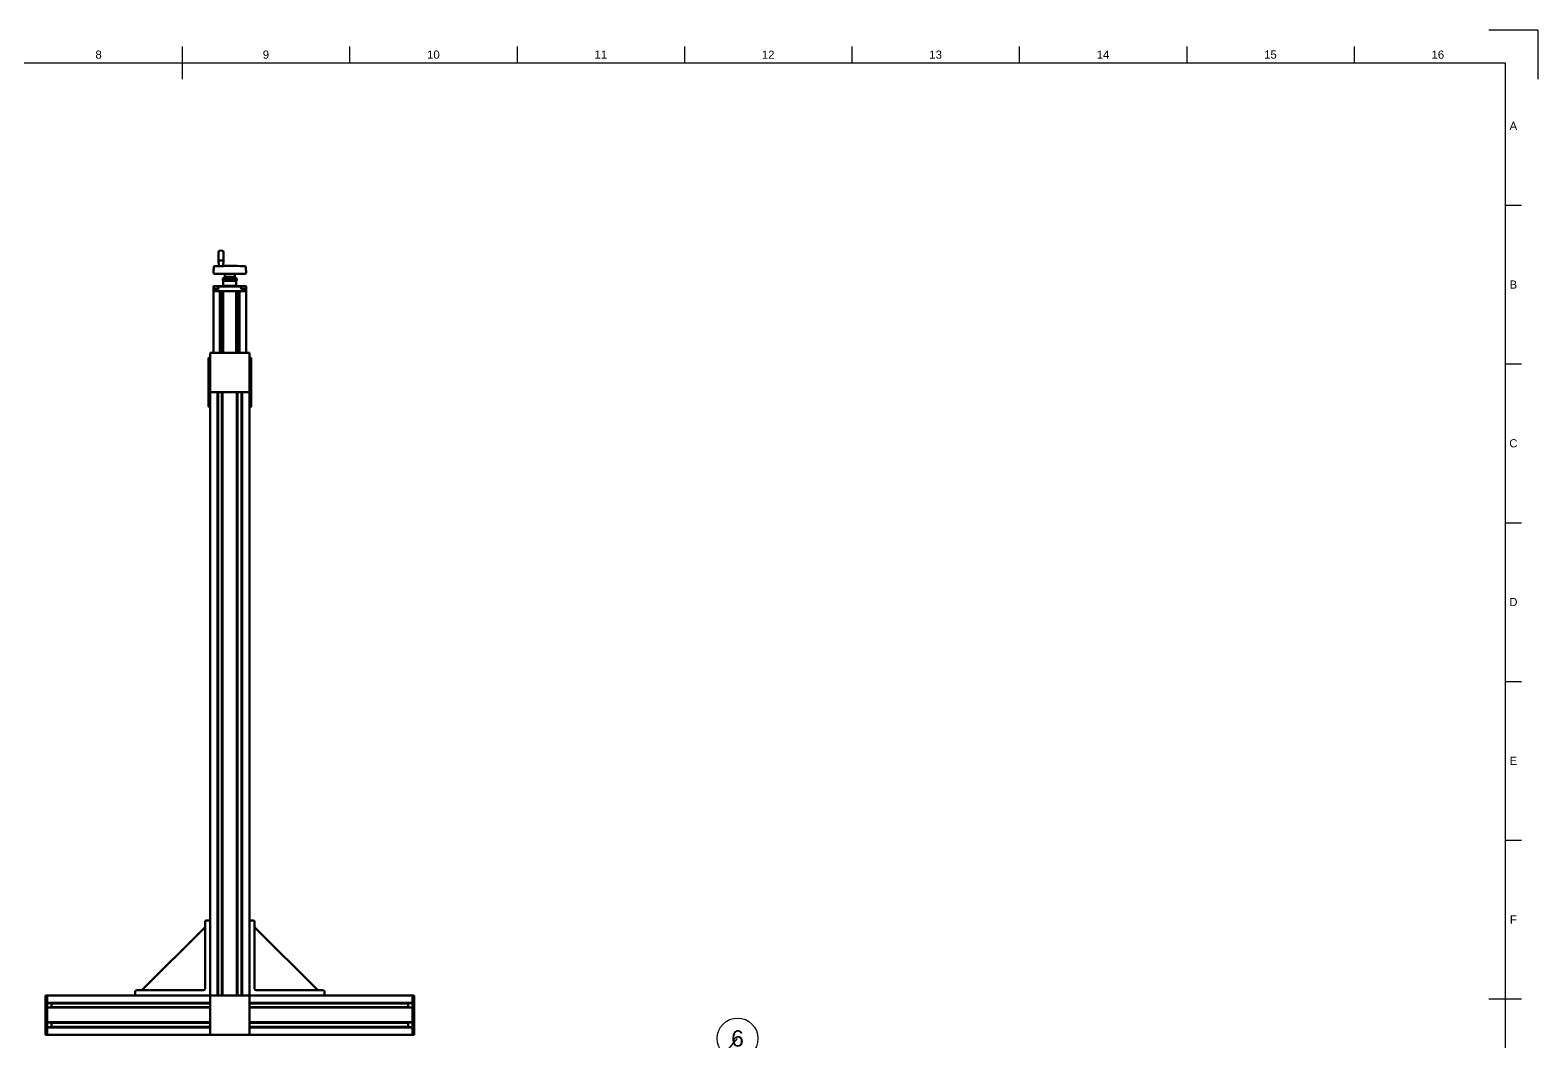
# Model space of a CAD drawing. Header units: millimetres. Extents: x 0 to 841, y 0 to 594.
# Drawn here: x 378.9 to 841, y 283.8 to 594 of the extents above; entities that cross this region are included whole.
import ezdxf
from ezdxf import colors
from ezdxf.entities.mleader import LeaderData, LeaderLine
from ezdxf.enums import TextEntityAlignment as Align
from ezdxf.math import Vec2, Vec3

# ---------------------------------------------------------------- set-up
doc = ezdxf.new("R2010")
doc.units = ezdxf.units.MM
doc.header["$LTSCALE"] = 0.75
for name, color, linetype, lineweight in [('Balloons', 7, 'Continuous', 25), ('Border', 7, 'Continuous', 25), ('Visible', 7, 'Continuous', 50)]:
    doc.layers.add(name, color=color, linetype=linetype, lineweight=lineweight)
doc.styles.add('FusionTitle', font='')
doc.styles.get("Standard").update_dxf_attribs({"font": 'arial.ttf'})
doc.styles.get('FusionTitle').set_extended_font_data('Arial Unicode MS')

# ---------------------------------------------------------------- blocks, each defined once
blk = doc.blocks.new('ISO_A1_SHEET')
at = {"layer": 'Border'}
for p, q in [((841, 594), (826, 594)), ((841, 594), (841, 579)), ((425.5, 589), (425.5, 579)), ((476.8125, 589), (476.8125, 584)), ((528.125, 589), (528.125, 584)), ((579.4375, 589), (579.4375, 584)), ((630.75, 589), (630.75, 584)), ((682.0625, 589), (682.0625, 584)), ((733.375, 589), (733.375, 584)), ((784.6875, 589), (784.6875, 584)), ((20, 584), (831, 584)), ((831, 584), (831, 10)), ((831, 540.333333), (836, 540.333333)), ((831, 491.666666), (836, 491.666666)), ((831, 443), (836, 443)), ((831, 394.333333), (836, 394.333333)), ((831, 345.666667), (836, 345.666667)), ((826, 297), (836, 297))]:
    blk.add_line(p, q, dxfattribs=at)
at = {"layer": 'Border', "style": 'FusionTitle'}
for s, p in [('8', (399.84375, 586.5)), ('9', (451.15625, 586.5)), ('10', (502.46875, 586.5)), ('11', (553.78125, 586.5)), ('12', (605.09375, 586.5)), ('13', (656.40625, 586.5)), ('14', (707.71875, 586.5)), ('15', (759.03125, 586.5)), ('16', (810.34375, 586.5)), ('A', (833.5, 564.666666)), ('B', (833.5, 516)), ('C', (833.5, 467.333333)), ('D', (833.5, 418.666667)), ('E', (833.5, 370)), ('F', (833.5, 321.333333))]:
    blk.add_text(s, height=2.5, dxfattribs=at).set_placement(p, align=Align.MIDDLE)
blk = doc.blocks.new('ISO_BALLOON_CIRCULAR_50')
at = {"transparency": 16777216}
blk.add_circle((0, 0), 6.25, dxfattribs=at)
blk.add_attdef('ITEMID', text='', height=5, dxfattribs=at).set_placement((0, 0), align=Align.MIDDLE_CENTER)

msp = doc.modelspace()

# ---------------------------------------------------------------- linework, layer by layer
at = {"layer": 'Visible', "extrusion": (1, -2e-16, 2.966e-13)}
for p, q in [((436.5739, 523.4224), (436.5739, 525.8843)), ((436.6666, 521.6524), (436.5739, 523.4224)), ((436.5739, 523.4224), (438.1739, 523.4224)), ((438.0815, 521.6572), (438.1739, 523.4224)), ((438.1739, 523.4224), (438.1739, 525.8843)), ((444.7592, 519.3124), (435.3886, 519.3124)), ((436.6605, 521.6299), (436.6605, 521.6524)), ((438.0144, 521.6524), (436.6605, 521.6524)), ((438.0739, 517.9474), (437.9239, 517.8974)), ((437.9239, 517.8974), (437.9239, 517.2274)), ((442.2239, 517.8974), (437.9239, 517.8974)), ((442.0739, 517.9474), (438.0739, 517.9474)), ((438.3239, 518.2624), (438.3239, 517.9674)), ((438.3239, 518.2624), (441.8239, 518.2624)), ((438.3239, 517.9674), (441.8239, 517.9674)), ((438.4739, 517.9674), (438.4739, 517.9474)), ((438.5739, 519.3124), (438.5739, 518.3324)), ((441.5739, 518.3324), (438.5739, 518.3324)), ((438.9739, 518.3324), (438.9739, 518.3124)), ((441.1739, 518.3124), (438.9739, 518.3124)), ((439.2739, 518.2624), (439.2739, 518.3124)), ((440.8739, 518.2624), (440.8739, 518.3124)), ((441.1739, 518.3324), (441.1739, 518.3124)), ((441.5739, 519.3124), (441.5739, 518.3324)), ((441.6739, 517.9674), (441.6739, 517.9474)), ((441.8239, 518.2624), (441.8239, 517.9674)), ((442.0739, 517.9474), (442.2239, 517.8974)), ((442.2239, 517.8974), (442.2239, 517.2274)), ((435.0739, 515.4224), (435.1739, 515.5224)), ((435.0739, 515.4224), (435.1739, 515.4224)), ((435.0739, 514.6224), (435.0739, 515.4224)), ((435.1739, 514.6224), (435.0739, 514.6224)), ((435.0739, 514.6224), (435.0739, 514.0224)), ((435.0739, 514.0224), (435.0739, 495.0224)), ((435.0739, 514.0224), (435.1739, 514.0224)), ((435.8239, 515.5224), (435.1739, 515.5224)), ((435.1739, 515.4224), (435.1739, 514.7024)), ((435.1739, 514.7024), (435.1739, 514.6224)), ((435.1739, 514.7024), (436.4739, 514.7024)), ((435.1739, 514.7024), (436.4739, 514.7024)), ((435.1739, 514.0224), (435.1739, 514.6224)), ((436.5739, 514.6224), (435.1739, 514.6224)), ((435.1739, 514.0224), (444.9739, 514.0224)), ((437.0689, 514.0224), (435.1739, 514.0224)), ((435.2539, 515.5024), (436.3939, 515.5024)), ((436.6739, 515.5224), (435.8239, 515.5224)), ((436.4739, 515.4224), (436.4739, 514.7024)), ((436.4739, 515.4224), (436.5739, 515.4224)), ((436.4739, 514.7024), (436.4739, 514.6224)), ((436.6739, 515.5224), (436.5739, 515.4224)), ((436.5739, 515.4224), (436.5739, 514.6224)), ((436.5739, 515.4224), (443.5739, 515.4224)), ((443.4739, 515.5224), (436.6739, 515.5224)), ((437.0689, 495.0224), (437.0689, 514.0224)), ((437.0739, 495.0224), (437.0739, 514.0224)), ((437.2739, 495.0224), (437.2739, 514.0224)), ((437.8739, 514.0224), (437.8739, 495.0224)), ((438.0739, 517.1774), (437.9239, 517.2274)), ((442.2239, 517.2274), (437.9239, 517.2274)), ((438.0739, 517.1774), (438.0739, 515.5774)), ((442.0739, 517.1774), (438.0739, 517.1774)), ((442.0739, 515.5774), (438.0739, 515.5774)), ((438.0739, 495.0224), (438.0739, 514.0224)), ((438.0789, 514.0224), (438.0789, 495.0224)), ((442.0689, 514.0224), (438.0789, 514.0224)), ((438.3239, 515.5624), (438.3239, 515.5774)), ((441.8239, 515.5624), (438.3239, 515.5624)), ((439.2739, 515.5624), (439.2339, 515.5224)), ((440.8739, 515.5624), (440.9139, 515.5224)), ((441.8239, 515.5624), (441.8239, 515.5774)), ((442.0689, 495.0224), (442.0689, 514.0224)), ((442.0739, 517.1774), (442.2239, 517.2274)), ((442.0739, 517.1774), (442.0739, 515.5774)), ((442.0739, 495.0224), (442.0739, 514.0224)), ((442.2739, 495.0224), (442.2739, 514.0224)), ((442.8739, 514.0224), (442.8739, 495.0224)), ((443.0739, 495.0224), (443.0739, 514.0224)), ((443.0789, 514.0224), (443.0789, 495.0224)), ((444.9739, 514.0224), (443.0789, 514.0224)), ((443.5739, 515.4224), (443.4739, 515.5224)), ((444.3239, 515.5224), (443.4739, 515.5224)), ((443.5739, 514.6224), (443.5739, 515.4224)), ((443.5739, 515.4224), (443.6739, 515.4224)), ((444.9739, 514.6224), (443.5739, 514.6224)), ((443.6739, 515.4224), (443.6739, 514.7024)), ((443.6739, 514.7024), (443.6739, 514.6224)), ((443.6739, 514.7024), (444.9739, 514.7024)), ((443.6739, 514.7024), (444.9739, 514.7024)), ((443.7539, 515.5024), (444.8939, 515.5024)), ((444.9739, 515.5224), (444.3239, 515.5224)), ((444.9739, 515.5224), (445.0739, 515.4224)), ((444.9739, 515.4224), (444.9739, 514.7024)), ((444.9739, 515.4224), (445.0739, 515.4224)), ((444.9739, 514.7024), (444.9739, 514.6224)), ((444.9739, 514.6224), (444.9739, 514.0224)), ((445.0739, 514.6224), (444.9739, 514.6224)), ((444.9739, 514.0224), (445.0739, 514.0224)), ((445.0739, 515.4224), (445.0739, 514.6224)), ((445.0739, 514.0224), (445.0739, 514.6224)), ((445.0739, 495.0224), (445.0739, 514.0224)), ((434.0739, 495.0224), (434.0739, 494.9224)), ((434.0739, 495.0224), (446.0739, 495.0224)), ((434.0739, 483.1224), (434.0739, 494.9224)), ((446.0739, 494.9224), (446.0739, 495.0224)), ((446.0739, 494.9224), (446.0739, 483.1224)), ((433.6739, 493.5224), (433.5739, 493.4224)), ((433.5739, 493.4224), (433.5739, 487.5474)), ((434.0739, 493.5224), (433.6739, 493.5224)), ((433.6739, 487.5474), (433.6739, 493.5224)), ((434.0639, 492.3727), (434.0639, 492.6721)), ((446.4739, 493.5224), (446.0739, 493.5224)), ((446.4739, 493.5224), (446.4739, 487.5474)), ((446.5739, 493.4224), (446.4739, 493.5224)), ((446.5739, 487.5474), (446.5739, 493.4224)), ((433.5406, 487.5224), (433.5406, 484.5224)), ((434.0739, 487.5224), (433.5406, 487.5224)), ((433.5739, 487.5474), (433.6739, 487.5474)), ((433.5739, 487.5224), (433.5739, 487.5474)), ((433.6739, 487.5474), (434.0739, 487.5474)), ((446.0739, 487.5474), (446.4739, 487.5474)), ((446.6073, 487.5224), (446.0739, 487.5224)), ((446.4739, 487.5474), (446.5739, 487.5474)), ((446.5739, 487.5474), (446.5739, 487.5224)), ((446.6073, 484.5224), (446.6073, 487.5224)), ((433.5406, 484.5224), (434.0739, 484.5224)), ((433.5739, 484.4974), (433.5739, 484.5224)), ((433.5739, 484.4974), (433.5739, 478.6224)), ((433.6739, 484.4974), (433.5739, 484.4974)), ((434.0739, 484.4974), (433.6739, 484.4974)), ((433.6739, 478.5224), (433.6739, 484.4974)), ((434.0739, 483.1224), (434.0739, 483.0224)), ((434.0739, 483.0224), (434.0739, 298.0224)), ((446.0739, 483.0224), (434.0739, 483.0224)), ((436.2689, 483.0224), (436.2689, 298.0224)), ((436.3689, 483.0224), (436.3689, 298.0224)), ((436.4739, 483.0224), (436.4739, 298.0224)), ((437.6739, 483.0224), (437.6739, 298.0224)), ((437.7789, 483.0224), (437.7789, 298.0224)), ((437.8789, 483.0224), (437.8789, 298.0224)), ((442.2689, 483.0224), (442.2689, 298.0224)), ((442.3689, 483.0224), (442.3689, 298.0224)), ((442.4739, 483.0224), (442.4739, 298.0224)), ((443.6739, 483.0224), (443.6739, 298.0224)), ((443.7789, 483.0224), (443.7789, 298.0224)), ((443.8789, 483.0224), (443.8789, 298.0224)), ((446.0739, 484.5224), (446.6073, 484.5224)), ((446.4739, 484.4974), (446.0739, 484.4974)), ((446.0739, 483.0224), (446.0739, 483.1224)), ((446.0739, 483.0224), (446.0739, 298.0224)), ((446.4739, 484.4974), (446.4739, 478.5224)), ((446.5739, 484.4974), (446.4739, 484.4974)), ((446.5739, 484.5224), (446.5739, 484.4974)), ((446.5739, 478.6224), (446.5739, 484.4974)), ((433.5739, 478.6224), (433.6739, 478.5224)), ((433.6739, 478.5224), (434.0739, 478.5224)), ((434.0639, 479.3727), (434.0639, 479.6721)), ((446.0739, 478.5224), (446.4739, 478.5224)), ((446.4739, 478.5224), (446.5739, 478.6224)), ((432.4739, 319.0224), (413.0739, 299.6224)), ((432.4739, 320.6224), (432.4739, 300.1224)), ((434.0739, 321.0224), (432.8739, 321.0224)), ((447.2739, 321.0224), (446.0739, 321.0224)), ((447.6739, 300.1224), (447.6739, 320.6224)), ((467.0739, 299.6224), (447.6739, 319.0224)), ((383.6739, 298.0224), (383.5739, 298.0224)), ((383.5739, 286.0224), (383.5739, 298.0224)), ((383.6739, 298.0224), (384.0739, 298.0224)), ((384.0739, 295.8274), (384.0739, 298.0224)), ((434.0739, 298.0224), (384.0739, 298.0224)), ((384.0739, 286.0224), (384.0739, 298.0224)), ((434.0739, 295.8274), (384.0739, 295.8274)), ((411.0739, 299.2224), (411.0739, 298.0224)), ((431.9739, 299.6224), (411.4739, 299.6224)), ((434.0739, 298.0224), (434.0739, 297.9224)), ((434.0739, 298.0224), (446.0739, 298.0224)), ((434.0739, 286.1224), (434.0739, 297.9224)), ((496.0739, 298.0224), (446.0739, 298.0224)), ((446.0739, 297.9224), (446.0739, 298.0224)), ((446.0739, 297.9224), (446.0739, 286.1224)), ((496.0739, 295.8274), (446.0739, 295.8274)), ((468.6739, 299.6224), (448.1739, 299.6224)), ((469.0739, 298.0224), (469.0739, 299.2224)), ((496.0739, 295.8274), (496.0739, 298.0224)), ((496.0739, 298.0224), (496.0739, 286.0224)), ((496.0739, 298.0224), (496.4739, 298.0224)), ((496.5739, 298.0224), (496.4739, 298.0224)), ((496.5739, 298.0224), (496.5739, 286.0224)), ((434.0739, 295.7274), (384.0739, 295.7274)), ((434.0739, 294.3174), (384.0739, 294.3174)), ((384.0739, 289.8274), (384.0739, 294.1967)), ((385.3739, 295.7274), (385.3739, 295.7228)), ((385.3739, 295.7228), (385.3739, 294.3174)), ((434.0739, 295.6224), (385.3739, 295.6224)), ((434.0739, 294.4224), (385.3739, 294.4224)), ((496.0739, 295.7274), (446.0739, 295.7274)), ((494.7739, 295.6224), (446.0739, 295.6224)), ((494.7739, 294.4224), (446.0739, 294.4224)), ((496.0739, 294.3174), (446.0739, 294.3174)), ((494.7739, 295.7227), (494.7739, 295.7274)), ((494.7739, 294.3174), (494.7739, 295.7227)), ((496.0739, 289.8274), (496.0739, 294.1967)), ((434.0739, 289.8274), (384.0739, 289.8274)), ((434.0739, 289.7274), (384.0739, 289.7274)), ((434.0739, 288.3174), (384.0739, 288.3174)), ((384.0739, 286.0224), (384.0739, 288.2174)), ((434.0739, 288.2174), (384.0739, 288.2174)), ((385.3739, 289.7274), (385.3739, 288.3221)), ((434.0739, 289.6224), (385.3739, 289.6224)), ((434.0739, 288.4224), (385.3739, 288.4224)), ((385.3739, 288.3221), (385.3739, 288.3174)), ((496.0739, 289.8274), (446.0739, 289.8274)), ((496.0739, 289.7274), (446.0739, 289.7274)), ((494.7739, 289.6224), (446.0739, 289.6224)), ((494.7739, 288.4224), (446.0739, 288.4224)), ((496.0739, 288.3174), (446.0739, 288.3174)), ((496.0739, 288.2174), (446.0739, 288.2174)), ((494.7739, 288.322), (494.7739, 289.7274)), ((494.7739, 288.3174), (494.7739, 288.322)), ((496.0739, 286.0224), (496.0739, 288.2174)), ((383.5739, 286.0224), (383.6739, 286.0224)), ((384.0739, 286.0224), (383.6739, 286.0224)), ((434.0739, 286.0224), (384.0739, 286.0224)), ((434.0739, 286.1224), (434.0739, 286.0224)), ((446.0739, 286.0224), (434.0739, 286.0224)), ((446.0739, 286.0224), (446.0739, 286.1224)), ((496.0739, 286.0224), (446.0739, 286.0224)), ((446.0739, 286.0224), (446.0739, 286.0224)), ((496.4739, 286.0224), (496.0739, 286.0224)), ((496.4739, 286.0224), (496.5739, 286.0224))]:
    msp.add_line(p, q, dxfattribs=at)
at = {"layer": 'Visible', "extrusion": (0, -2e-16, -1)}
for centre, radius, start, end in [((-437.0739, 525.8843), 0.5, 0, 75.522488), ((-437.3739, 524.7224), 1.7, 75.522488, 104.477512), ((-437.6739, 525.8843), 0.5, 104.477512, 180), ((-435.3886, 519.6124), 0.3, 270, 1.294367), ((-492.9239, 518.3124), 57.85, 1.294367, 3.093287), ((-435.3579, 521.4233), 0.2, 3.093287, 87.835231), ((-440.0739, 396.6624), 125.05, 87.835231, 88.386505), ((-436.8906, 524.7426), 3.1198, 267.604338, 274.34526), ((-436.7657, 550.5262), 28.9023, 268.042687, 269.493823), ((-440.0739, 396.6624), 125.05, 89.15097, 92.164769), ((-444.7592, 519.6124), 0.3, 178.705633, 270), ((-444.7899, 521.4233), 0.2, 92.164769, 176.906713), ((-387.2239, 518.3124), 57.85, 176.906713, 178.705633), ((-435.2539, 515.4224), 0.08, 0, 90), ((-436.3939, 515.4224), 0.08, 90, 180), ((-443.7539, 515.4224), 0.08, 0, 90), ((-444.8939, 515.4224), 0.08, 90, 180), ((-434.3239, 492.5224), 0.55, 297.035692, 62.964308), ((-445.8239, 492.5224), 0.55, 117.035692, 242.964308), ((-434.3239, 479.5224), 0.55, 297.035692, 62.964308), ((-445.8239, 479.5224), 0.55, 117.035692, 242.964308), ((-431.9739, 300.1224), 0.5, 180, 270), ((-448.1739, 300.1224), 0.5, 270, 0)]:
    msp.add_arc(centre, radius, start, end, dxfattribs=at)
at = {"layer": 'Visible'}
for centre, radius, start, end in [((434.3239, 492.5224), 0.5, 120, 240), ((434.3239, 492.5224), 0.3, 146.44269, 213.55731), ((445.8239, 492.5224), 0.5, 300, 60), ((445.8239, 492.5224), 0.3, 326.44269, 33.55731), ((434.3239, 486.0224), 0.5, 120, 240), ((445.8239, 486.0224), 0.5, 300, 60), ((434.3239, 479.5224), 0.5, 120, 240), ((434.3239, 479.5224), 0.3, 146.44269, 213.55731), ((445.8239, 479.5224), 0.5, 300, 60), ((445.8239, 479.5224), 0.3, 326.44269, 33.55731), ((432.8739, 320.6224), 0.4, 90, 180), ((447.2739, 320.6224), 0.4, 0, 90), ((411.4739, 299.2224), 0.4, 90, 180), ((468.6739, 299.2224), 0.4, 0, 90)]:
    msp.add_arc(centre, radius, start, end, dxfattribs=at)
for centre, major_axis, start_param, end_param in [((436.5572, 396.6624), (0, 125.0005), -0.02224906, 0.00098306), ((438.2232, 396.6624), (0, 125.0363), 0.00051719, 0.02374305)]:
    msp.add_ellipse(centre, major_axis=major_axis, ratio=0.0348995, start_param=start_param, end_param=end_param, dxfattribs=at)
at = {"layer": 'Visible', "extrusion": (0, -2e-16, -1)}
msp.add_ellipse((437.3869, 521.6477), major_axis=(0.7327, 0.0158), ratio=0.023205, start_param=0.00049927, end_param=1.04838429, dxfattribs=at)

# ---------------------------------------------------------------- block references
at = {"layer": 'Border'}
msp.add_blockref('ISO_A1_SHEET', (0, 0), dxfattribs=at)

# ---------------------------------------------------------------- leaders
at = {"layer": 'Balloons'}
ml = msp.add_multileader_block('Standard', dxfattribs=at)
ml.set_content('ISO_BALLOON_CIRCULAR_50', color=256)
ml.set_attribute('ITEMID', '6', width=0)
ml.set_leader_properties()
ml.build(insert=Vec2(0, 0))
ml.multileader.update_dxf_attribs({"has_dogleg": 0, "arrow_head_size": 3.5, "block_connection_type": 1})
ctx = ml.context
ctx.base_point, ctx.char_height, ctx.arrow_head_size = Vec3(595.7018, 284.8757), 3.5, 3.5
ctx.attachment_type = 1
notes = []
notes.append((ctx, [(0, (1, 1, 0), (587.7018, 284.8757), (1, 0), 8, [(0, [(552.678, 234.4317)], 0, [])])]))
ctx.block.insert = Vec3(595.7018, 284.8757)
for ctx, leaders in notes:
    for number, flags, end, landing, length, lines in leaders:
        leader = LeaderData()
        leader.index, (leader.has_last_leader_line, leader.has_dogleg_vector, leader.attachment_direction) = number, flags
        leader.last_leader_point, leader.dogleg_vector, leader.dogleg_length = Vec3(end), Vec3(landing), length
        for number, points, colour, breaks in lines:
            line = LeaderLine()
            line.index, line.vertices, line.color, line.breaks = number, Vec3.list(points), colors.encode_raw_color(colour), breaks
            leader.lines.append(line)
        ctx.leaders.append(leader)

doc.saveas('drawing.dxf')
